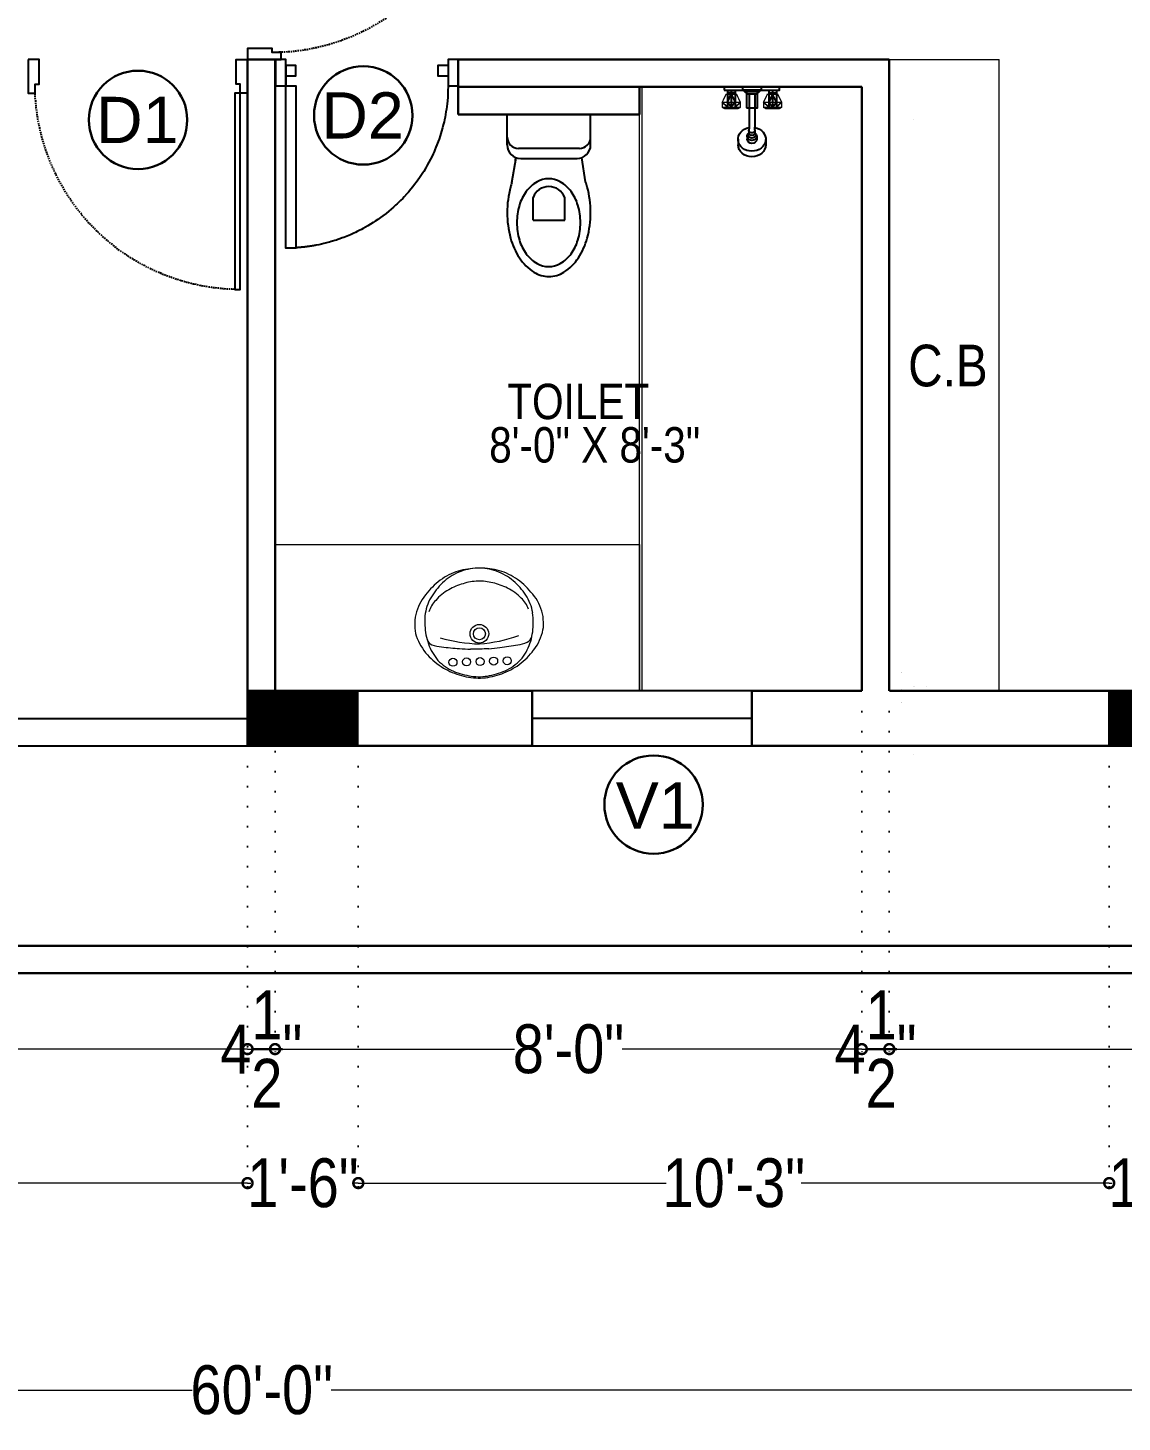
# Model space of a CAD drawing. Extents: x -454308 to 890911, y -14103 to 1343694.
# Drawn here: x 199046.3 to 199225.5, y 661633.4 to 661861.8 of the extents above; entities that cross this region are included whole.
import ezdxf

# ---------------------------------------------------------------- set-up
doc = ezdxf.new("R2010")
doc.units = 0
doc.header["$MEASUREMENT"] = 0
doc.header["$PDMODE"] = 32
doc.linetypes.add('DOT2', pattern=[3.175, 0, -3.175])
for name, color, linetype in [('A-Door', 144, 'Continuous'), ('cup', 126, 'Continuous'), ('ELE', 7, 'Continuous'), ('FURN', 250, 'Continuous'), ('FURNITURE', 250, 'Continuous')]:
    doc.layers.add(name, color=color, linetype=linetype)
for name, color, linetype, lineweight in [('A-Wall', 7, 'Continuous', 30), ('AR- Dim', 159, 'Continuous', 9), ('HATCH', 8, 'Continuous', 20), ('Layer3', 170, 'Continuous', 13), ('P-SANIT', 53, 'Continuous', 9), ('sill', 32, 'Continuous', 25), ('Text', 55, 'Continuous', 25), ('TILE', 252, 'Continuous', 0), ('WINDOW', 147, 'Continuous', 25)]:
    doc.layers.add(name, color=color, linetype=linetype, lineweight=lineweight)
doc.styles.add('AA_03.50', font='ARIALN.TTF', dxfattribs={"height": 8})
doc.styles.add('jag', font='arial.ttf')
doc.styles.get("Standard").update_dxf_attribs({"font": 'stylu.ttf', "height": 7})
doc.dimstyles.new('AA_03.50', dxfattribs={"dimtxt": 9, "dimasz": 3.25, "dimexe": 1.75, "dimexo": 3.375, "dimgap": 0.09, "dimtad": 0, "dimdec": 0, "dimzin": 3, "dimdsep": 46, "dimlunit": 4, "dimtxsty": 'AA_03.50', "dimblk": 'DOTSMALL', "dimcen": 0.09, "dimclre": 7, "dimadec": 0, "dimazin": 0, "dimtfac": 1, "dimtdec": 0, "dimtofl": 0, "dimtmove": 0, "dimatfit": 3, "dimfxl": 1, "dimtolj": 1, "dimtzin": 0, "dimlwd": -1, "dimarcsym": 0})

# ---------------------------------------------------------------- blocks, each defined once
blk = doc.blocks.new('EGVSVS')
at = {"layer": 'A-Wall'}
h = blk.add_hatch(dxfattribs=at)
h.set_pattern_fill('ANSI31', color=256, style=0)
h.set_pattern_definition([(45, (0, 0), (-0.088388347648, 0.088388347648), [])])
h.paths.add_polyline_path([(188258.49, 672097.51), (188258.49, 672106.51), (188240.49, 672106.51), (188240.49, 672097.51)])
blk.add_lwpolyline([(188240.49, 672106.51), (188258.49, 672106.51), (188258.49, 672097.51), (188240.49, 672097.51)], close=True, dxfattribs=at)
blk = doc.blocks.new('s')
for p, q in [((59167.8, 41466.4), (59167.8, 41456.4)), ((59235.8, 41456.4), (59167.8, 41456.4)), ((59167.8, 41456.4), (59184.8, 41441.4)), ((59235.8, 41456.4), (59218.8, 41441.4)), ((59235.8, 41466.4), (59235.8, 41456.4)), ((59218.8, 41441.4), (59184.8, 41441.4)), ((59191.8, 41441.4), (59191.8, 41320.6)), ((59211.8, 41441.4), (59211.8, 41320.6)), ((59190.8, 41309.8), (59190.8, 41301)), ((59212.8, 41309.8), (59212.8, 41301)), ((59151.8, 41277.4), (59151.8, 41257.2)), ((59184.3, 41288.4), (59184.3, 41277.4)), ((59219.3, 41288.4), (59219.3, 41277.4)), ((59251.8, 41277.4), (59251.8, 41257.2))]:
    blk.add_line(p, q)
for centre, start, end in [((59141.8, 41320.6), 349.3898, 0), ((59261.8, 41320.6), 180, 190.6102)]:
    blk.add_arc(centre, 50, start, end)
for centre, major_axis, ratio, start_param, end_param in [((59201.8, 41277.4), (50, 0), 0.866025, 1.772154, 7.652624), ((59201.8, 41288.4), (17.5, 0), 0.866025, 2.351309, 7.073469), ((59201.8, 41293.4), (14, 0), 0.866025, 2.474568, 6.95021), ((59201.8, 41309.8), (11, 0), 0.875834, 2.978972, 6.445806), ((59201.8, 41301), (11, 0), 0.875834, 3.141593, 6.283185), ((59201.8, 41257.2), (50, 0), 0.866025, 3.141593, 6.283185), ((59201.8, 41277.4), (17.5, 0), 0.866025, 3.141593, 6.283185)]:
    blk.add_ellipse(centre, major_axis=major_axis, ratio=ratio, start_param=start_param, end_param=end_param)
blk = doc.blocks.new('SHOWER MIXER-P')
for p, q in [((-15, -17), (-15, -12)), ((15, -17), (15, -12))]:
    blk.add_line(p, q)
for points in [[(-100, -12), (100, -12), (100, 0), (-100, 0)], [(-20, -75), (20, -75), (20, -17), (-20, -17)]]:
    blk.add_lwpolyline(points, close=True)
blk = doc.blocks.new('EREWRRWE')
at = {"layer": 'FURNITURE'}
for p, q in [((158119.89, 672801.88), (158119.89, 672799.09)), ((158120.52, 672801.88), (158120.52, 672799.09)), ((158121.15, 672801.88), (158121.15, 672799.09)), ((158126.65, 672801.88), (158126.65, 672799.09)), ((158127.28, 672801.88), (158127.28, 672799.09)), ((158127.91, 672801.88), (158127.91, 672799.09)), ((158119.89, 672799.09), (158119.04, 672799.93)), ((158121.15, 672801.46), (158119.89, 672801.46)), ((158119.89, 672799.93), (158120.52, 672801.24)), ((158120.52, 672799.09), (158119.89, 672799.93)), ((158120.52, 672801.24), (158121.15, 672799.93)), ((158121.15, 672799.93), (158120.52, 672799.09)), ((158121.15, 672799.09), (158122, 672799.93)), ((158126.65, 672799.09), (158125.8, 672799.93)), ((158126.65, 672801.46), (158127.91, 672801.46)), ((158127.28, 672801.24), (158126.65, 672799.93)), ((158126.65, 672799.93), (158127.28, 672799.09)), ((158127.91, 672799.93), (158127.28, 672801.24)), ((158127.28, 672799.09), (158127.91, 672799.93)), ((158127.91, 672799.09), (158128.76, 672799.93))]:
    blk.add_line(p, q, dxfattribs=at)
at = {"layer": 'FURNITURE', "const_width": 0.215}
for points in [[(158119.04, 672799.09), (158119.41, 672798.88), (158121.63, 672798.88), (158122, 672799.09), (158122, 672799.93), (158121.37, 672801.24), (158119.67, 672801.24), (158119.04, 672799.93)], [(158128.76, 672799.09), (158128.39, 672798.88), (158126.17, 672798.88), (158125.8, 672799.09), (158125.8, 672799.93), (158126.43, 672801.24), (158128.13, 672801.24), (158128.76, 672799.93)]]:
    blk.add_lwpolyline(points, close=True, dxfattribs=at)
for points in [[(158122, 672799.93), (158119.04, 672799.93)], [(158125.8, 672799.93), (158128.76, 672799.93)], [(158122, 672799.09), (158119.04, 672799.09)], [(158125.8, 672799.09), (158128.76, 672799.09)]]:
    blk.add_lwpolyline(points, dxfattribs=at)
at = {"layer": 'FURNITURE', "xscale": 0.0452994030559635, "yscale": 0.0452994030559635, "zscale": 0.0452994030559635}
blk.add_blockref('SHOWER MIXER-P', (158123.9, 672802.42), dxfattribs=at)
at = {"layer": 'FURNITURE', "extrusion": (0, 0, -1), "xscale": 0.0452994030559635, "yscale": 0.0452994030559635, "zscale": -0.0452994030559635}
blk.add_blockref('s', (-160805.7, 670924.02), dxfattribs=at)
blk = doc.blocks.new('OVALIN PLANTA Nº 2')
at = {"layer": 'P-SANIT'}
for centre, radius in [((-0.1016, -0.162), 0.015), ((-0.0508, -0.162), 0.015), ((0, -0.162), 0.015), ((0.0508, -0.162), 0.015), ((0.1016, -0.162), 0.015), ((0, -0.266), 0.035), ((0, -0.266), 0.0225)]:
    blk.add_circle(centre, radius, dxfattribs=at)
for centre, radius, start, end in [((0.0034, -0.345), 0.2451, 90.7986, 107.628), ((-0.0034, -0.345), 0.2451, 72.372, 89.2014), ((0.0314, -0.3937), 0.3041, 123.9103, 138.5833), ((-0.0092, -0.3099), 0.2037, 116.7862, 136.849), ((0.0162, -0.3992), 0.3006, 106.8214, 120.9058), ((0.0169, -0.399), 0.2954, 99.9925, 113.5157), ((0.0087, -0.4019), 0.297, 91.669, 98.331), ((-0.0087, -0.4019), 0.297, 81.669, 88.331), ((-0.0169, -0.399), 0.2954, 66.4843, 80.0075), ((-0.0162, -0.3992), 0.3006, 59.0942, 73.1786), ((0.0092, -0.3099), 0.2037, 43.151, 63.2138), ((-0.0314, -0.3937), 0.3041, 41.4167, 56.0897), ((-0.0417, -0.3252), 0.2039, 139.4152, 162.642), ((0.0027, -0.2979), 0.2049, 141.5769, 161.5925), ((-0.0021, -0.8268), 0.6186, 92.9716, 96.8438), ((-0.0269, 0.1154), 0.3245, 268.7043, 274.7481), ((0.0269, 0.1154), 0.3245, 265.2519, 271.2957), ((0.0021, -0.8268), 0.6186, 83.1562, 87.0284), ((-0.0027, -0.2979), 0.2049, 18.4075, 38.4231), ((0.0417, -0.3252), 0.2039, 17.358, 40.5848), ((0.0391, -0.3064), 0.2422, 162.407, 179.1897), ((-0.1674, -0.2578), 0.03, 111.7839, 166.7564), ((-0.1217, -0.3722), 0.1532, 97.9638, 111.7839), ((0.0328, -0.8211), 0.594, 93.1697, 107.6655), ((0.0716, -1.7537), 1.5482, 95.4652, 97.9638), ((-0.0328, -0.8211), 0.594, 72.3345, 86.8303), ((-0.0716, -1.7537), 1.5482, 82.0362, 84.5348), ((0.1217, -0.3722), 0.1532, 68.2161, 82.0362), ((0.1674, -0.2578), 0.03, 13.2436, 68.2161), ((-0.0391, -0.3064), 0.2422, 0.8103, 17.593), ((-0.1344, -0.2962), 0.1068, 162.642, 183.6576), ((-0.1066, -0.3091), 0.1345, 177.3925, 195.3301), ((-0.0279, -0.3153), 0.1755, 175.9697, 187.6164), ((0.0279, -0.3153), 0.1755, 352.3836, 4.0303), ((0.1344, -0.2962), 0.1068, 356.3424, 17.358), ((0.1066, -0.3091), 0.1345, 344.6699, 2.6075), ((-0.0596, -0.2962), 0.1833, 195.3301, 221.2175), ((-0.0259, -0.3151), 0.1776, 187.6164, 210.8024), ((-0.0995, -0.3288), 0.0902, 195.555, 227.7101), ((0.0995, -0.3288), 0.0902, 312.2899, 344.445), ((0.0259, -0.3151), 0.1776, 329.1976, 352.3836), ((0.0596, -0.2962), 0.1833, 318.7825, 344.6699), ((0.0069, -0.2583), 0.2587, 217.8305, 235.1979), ((0.0739, -0.241), 0.3015, 213.186, 226.814), ((-0.031, -0.2788), 0.1741, 222.0906, 243.055), ((0.031, -0.2788), 0.1741, 296.945, 317.9094), ((-0.0739, -0.241), 0.3015, 313.186, 326.814), ((-0.0069, -0.2583), 0.2587, 304.8021, 322.1695), ((0.0049, -0.306), 0.2069, 228.423, 248.4383), ((-0.01, -0.258), 0.2024, 240.4039, 257.0248), ((-0.0057, -0.3022), 0.1609, 252.0048, 272.03), ((0.0057, -0.3022), 0.1609, 267.97, 287.9952), ((0.01, -0.258), 0.2024, 282.9752, 299.5961), ((-0.0049, -0.306), 0.2069, 291.5617, 311.577), ((-0.0155, -0.2956), 0.2153, 234.441, 254.5665), ((0, -0.2078), 0.3042, 256.1489, 270.0051), ((0.0028, -0.3035), 0.2085, 249.2189, 269.2227), ((-0.0028, -0.3035), 0.2085, 270.7773, 290.7811), ((0, -0.2078), 0.3042, 269.9949, 283.8511), ((0.0155, -0.2956), 0.2153, 285.4335, 305.559)]:
    blk.add_arc(centre, radius, start, end, dxfattribs=at)
blk = doc.blocks.new('eeee')
at = {"layer": 'A-Door'}
for points in [[(165919.2, 672860.67), (165924.71, 672860.67), (165924.71, 672859.48), (165923.23, 672859.48), (165923.23, 672858.78), (165919.2, 672858.78), (165919.2, 672860.67)], [(165924.71, 672859.48), (165924.71, 672858.61), (165956.88, 672858.61), (165956.88, 672859.48), (165924.71, 672859.48)], [(165956.76, 672856.72), (165956.76, 672856.68), (165956.72, 672856.48)], [(165956.8, 672857.09), (165956.76, 672856.85)], [(165956.8, 672857.83), (165956.8, 672857.59)], [(165956.8, 672857.46), (165956.8, 672857.22)], [(165956.88, 672858.61), (165956.84, 672858.33)], [(165956.84, 672858.2), (165956.84, 672858)], [(165956.51, 672854.5), (165956.47, 672854.26)], [(165956.55, 672854.87), (165956.55, 672854.79), (165956.51, 672854.63)], [(165956.64, 672855.61), (165956.6, 672855.37)], [(165956.6, 672855.24), (165956.6, 672855)], [(165956.68, 672855.98), (165956.68, 672855.74)], [(165956.72, 672856.35), (165956.72, 672856.11)], [(165956.06, 672852.28), (165956.02, 672852.04)], [(165956.18, 672852.65), (165956.1, 672852.41)], [(165956.27, 672853.02), (165956.23, 672852.86), (165956.18, 672852.78)], [(165956.31, 672853.39), (165956.27, 672853.15)], [(165956.39, 672853.76), (165956.35, 672853.52)], [(165956.43, 672854.13), (165956.39, 672853.89)], [(165955.44, 672849.78), (165955.36, 672849.53)], [(165955.53, 672850.11), (165955.44, 672849.86)], [(165955.65, 672850.48), (165955.57, 672850.23)], [(165955.77, 672850.81), (165955.65, 672850.6)], [(165955.86, 672851.18), (165955.77, 672851.01), (165955.77, 672850.93)], [(165955.94, 672851.55), (165955.86, 672851.3)], [(165956.02, 672851.91), (165955.98, 672851.67)], [(165954.71, 672847.64), (165954.62, 672847.39)], [(165954.83, 672847.97), (165954.75, 672847.76)], [(165954.95, 672848.34), (165954.87, 672848.09)], [(165955.08, 672848.71), (165955.03, 672848.46)], [(165955.24, 672849.04), (165955.12, 672848.83)], [(165955.32, 672849.41), (165955.24, 672849.16), (165955.24, 672849.12)], [(165953.68, 672845.22), (165953.6, 672845.01)], [(165953.84, 672845.55), (165953.76, 672845.34)], [(165954.01, 672845.87), (165953.92, 672845.63)], [(165954.17, 672846.24), (165954.05, 672846)], [(165954.29, 672846.61), (165954.17, 672846.37)], [(165954.46, 672846.9), (165954.34, 672846.7)], [(165954.58, 672847.27), (165954.5, 672847.02)], [(165952.49, 672842.91), (165952.36, 672842.67)], [(165952.69, 672843.2), (165952.57, 672843)], [(165952.86, 672843.53), (165952.73, 672843.33)], [(165953.02, 672843.86), (165953.02, 672843.86), (165952.9, 672843.65)], [(165953.23, 672844.19), (165953.1, 672843.98)], [(165953.35, 672844.52), (165953.23, 672844.31)], [(165953.55, 672844.89), (165953.43, 672844.64)], [(165951.09, 672840.65), (165951.05, 672840.53), (165950.97, 672840.45)], [(165951.34, 672840.98), (165951.17, 672840.78)], [(165951.54, 672841.27), (165951.38, 672841.07)], [(165951.75, 672841.6), (165951.58, 672841.39)], [(165951.91, 672841.93), (165951.79, 672841.72)], [(165952.12, 672842.26), (165952.08, 672842.18), (165951.99, 672842.01)], [(165952.28, 672842.59), (165952.16, 672842.34)], [(165949.53, 672838.56), (165949.4, 672838.35)], [(165949.77, 672838.85), (165949.61, 672838.64)], [(165950.02, 672839.13), (165949.94, 672838.97), (165949.86, 672838.93)], [(165950.27, 672839.42), (165950.1, 672839.22)], [(165950.47, 672839.71), (165950.31, 672839.5)], [(165950.68, 672840.04), (165950.55, 672839.83)], [(165950.88, 672840.37), (165950.76, 672840.16)], [(165947.31, 672836.01), (165947.14, 672835.81)], [(165947.6, 672836.3), (165947.39, 672836.09)], [(165947.84, 672836.55), (165947.68, 672836.38)], [(165948.09, 672836.83), (165947.92, 672836.67)], [(165948.38, 672837.12), (165948.17, 672836.91)], [(165948.58, 672837.41), (165948.46, 672837.2)], [(165948.83, 672837.7), (165948.66, 672837.49)], [(165949.08, 672837.94), (165948.91, 672837.78)], [(165949.32, 672838.23), (165949.16, 672838.07)], [(165945.13, 672833.96), (165944.97, 672833.79)], [(165945.42, 672834.24), (165945.25, 672834.04)], [(165945.71, 672834.45), (165945.5, 672834.28)], [(165945.99, 672834.7), (165945.83, 672834.53)], [(165946.24, 672834.98), (165946.08, 672834.78)], [(165946.53, 672835.23), (165946.36, 672835.07)], [(165946.77, 672835.52), (165946.61, 672835.31)], [(165947.06, 672835.72), (165946.9, 672835.6)], [(165941.88, 672831.49), (165941.68, 672831.33)], [(165942.17, 672831.7), (165941.97, 672831.57)], [(165942.46, 672831.9), (165942.25, 672831.78)], [(165942.79, 672832.11), (165942.58, 672831.98)], [(165943.08, 672832.31), (165943.03, 672832.27), (165942.87, 672832.19)], [(165943.4, 672832.56), (165943.2, 672832.44)], [(165943.69, 672832.76), (165943.49, 672832.64)], [(165943.98, 672833.01), (165943.81, 672832.85)], [(165944.27, 672833.26), (165944.1, 672833.09)], [(165944.55, 672833.5), (165944.55, 672833.46), (165944.39, 672833.34)], [(165944.88, 672833.71), (165944.68, 672833.55)], [(165937.98, 672829.27), (165937.73, 672829.15)], [(165938.31, 672829.39), (165938.1, 672829.31), (165938.1, 672829.27)], [(165938.64, 672829.6), (165938.43, 672829.48)], [(165938.97, 672829.76), (165938.76, 672829.64)], [(165939.29, 672829.93), (165939.05, 672829.81)], [(165939.62, 672830.09), (165939.42, 672830.01)], [(165939.95, 672830.3), (165939.79, 672830.22), (165939.75, 672830.18)], [(165940.28, 672830.5), (165940.08, 672830.34)], [(165940.61, 672830.67), (165940.4, 672830.55)], [(165940.94, 672830.87), (165940.69, 672830.75)], [(165941.23, 672831.08), (165941.02, 672830.96)], [(165941.55, 672831.28), (165941.47, 672831.2), (165941.35, 672831.16)], [(165931.65, 672826.93), (165931.4, 672826.85)], [(165932.02, 672827.01), (165931.77, 672826.93)], [(165932.39, 672827.13), (165932.14, 672827.05)], [(165932.72, 672827.22), (165932.51, 672827.13)], [(165933.09, 672827.34), (165932.84, 672827.26)], [(165933.46, 672827.46), (165933.21, 672827.38)], [(165933.79, 672827.59), (165933.58, 672827.46)], [(165934.16, 672827.67), (165933.91, 672827.59)], [(165934.53, 672827.79), (165934.28, 672827.71)], [(165934.86, 672827.91), (165934.61, 672827.83)], [(165935.23, 672828.08), (165934.98, 672828)], [(165935.55, 672828.2), (165935.35, 672828.12)], [(165935.92, 672828.33), (165935.68, 672828.24)], [(165936.25, 672828.45), (165936.05, 672828.37)], [(165936.62, 672828.61), (165936.38, 672828.53)], [(165936.95, 672828.78), (165936.75, 672828.65)], [(165937.28, 672828.94), (165937.03, 672828.86)], [(165937.61, 672829.07), (165937.4, 672828.98)], [(165919.2, 672824.71), (165924.71, 672824.71), (165924.71, 672825.86), (165923.23, 672825.86), (165923.23, 672826.52), (165919.2, 672826.52), (165919.2, 672824.71)], [(165923.51, 672825.86), (165923.23, 672825.86)], [(165923.88, 672825.86), (165923.64, 672825.86)], [(165924.25, 672825.9), (165924.01, 672825.86)], [(165924.62, 672825.9), (165924.38, 672825.9)], [(165924.99, 672825.9), (165924.75, 672825.9)], [(165925.36, 672825.9), (165925.16, 672825.9), (165925.12, 672825.9)], [(165925.73, 672825.94), (165925.53, 672825.9)], [(165926.14, 672825.98), (165925.86, 672825.98)], [(165926.47, 672825.98), (165926.27, 672825.98)], [(165926.88, 672826.02), (165926.6, 672826.02)], [(165927.21, 672826.11), (165927.09, 672826.07), (165927.01, 672826.07)], [(165927.62, 672826.15), (165927.38, 672826.11)], [(165927.99, 672826.19), (165927.75, 672826.15)], [(165928.36, 672826.23), (165928.12, 672826.19)], [(165928.73, 672826.31), (165928.49, 672826.27)], [(165929.1, 672826.35), (165928.98, 672826.31), (165928.86, 672826.31)], [(165929.43, 672826.44), (165929.23, 672826.39)], [(165929.84, 672826.52), (165929.6, 672826.44)], [(165930.17, 672826.6), (165929.97, 672826.52)], [(165930.58, 672826.64), (165930.29, 672826.64)], [(165930.91, 672826.72), (165930.87, 672826.72), (165930.71, 672826.68)], [(165931.28, 672826.85), (165931.03, 672826.76)]]:
    blk.add_lwpolyline(points, dxfattribs=at)
blk = doc.blocks.new('qwewerer')
at = {"layer": 'ELE', "color": 30}
for p, q in [((5777.8647, -153.8252), (5777.8647, -153.9319)), ((5778.0138, -153.8252), (5778.0138, -153.9319)), ((5777.7955, -154.1632), (5778.083, -154.1632)), ((5778.0724, -154.1163), (5777.8062, -154.1163)), ((5777.7423, -154.1802), (5777.7423, -154.3243)), ((5778.1363, -154.1802), (5778.1363, -154.3243)), ((5778.1363, -154.3243), (5777.7423, -154.3243))]:
    blk.add_line(p, q, dxfattribs=at)
for points in [[(5777.9393, -153.5586, 0.142494), (5777.8688, -153.5791, 0.10717), (5777.8, -153.6472, 0.078641), (5777.7582, -153.7405, 0.066012), (5777.7423, -153.8609, 0.066012), (5777.7582, -153.9814, 0.019964), (5777.766, -154.0063, 0.10717)], [(5778.1136, -154.0031, 0.017373), (5778.1203, -153.9814, 0.066012), (5778.1363, -153.8609, 0.066012), (5778.1203, -153.7405, 0.078641), (5778.0786, -153.6472, 0.10717), (5778.0098, -153.5791, 0.142494), (5777.9393, -153.5586, 0.142494)]]:
    blk.add_lwpolyline(points, format="xyb", dxfattribs=at)
blk.add_lwpolyline([(5777.9404, -153.6057, 0.130744), (5777.8857, -153.6203, 0.106529), (5777.8342, -153.6665, 0.083979), (5777.8023, -153.7312, 0.07291), (5777.7903, -153.8133, 0.07291), (5777.8023, -153.8954, 0.083979), (5777.8342, -153.9601, 0.106529), (5777.8857, -154.0063, 0.130744), (5777.9404, -154.0209, 0.130744), (5777.9952, -154.0063, 0.106529), (5778.0466, -153.9601, 0.083979), (5778.0785, -153.8954, 0.07291), (5778.0906, -153.8133, 0.07291), (5778.0785, -153.7312, 0.083979), (5778.0466, -153.6665, 0.106529), (5777.9952, -153.6203, 0.130744)], format="xyb", close=True, dxfattribs=at)
for points in [[(5778.0138, -153.8252), (5777.8647, -153.8252)], [(5777.766, -154.0063), (5777.7846, -154.1201)], [(5778.1136, -154.0031), (5778.0941, -154.1201)]]:
    blk.add_lwpolyline(points, dxfattribs=at)
for centre, radius, start, end in [((5777.9393, -153.9044), 0.0794, 200.22558, 339.77442), ((5777.8062, -154.1802), 0.0639, 90, 180), ((5777.7955, -154.2165), 0.0532, 90, 180), ((5778.0724, -154.1802), 0.0639, 0, 90), ((5778.083, -154.2165), 0.0532, 0, 90)]:
    blk.add_arc(centre, radius, start, end, dxfattribs=at)
at = {"layer": 'TILE', "linetype": 'Continuous', "lineweight": 5}
for p, q in [((5777.8787, -153.9551), (5777.8787, -153.9559)), ((5778.0984, -154.0945), (5778.0984, -154.1148))]:
    blk.add_line(p, q, dxfattribs=at)
blk = doc.blocks.new('_DotSmall')
at = {"color": 0, "linetype": 'ByBlock', "const_width": 0.5}
blk.add_lwpolyline([(-0.0625, 0, 1), (0.0625, 0, 1)], format="xyb", close=True, dxfattribs=at)
blk = doc.blocks.new('*D242')
at = {"layer": 'AR- Dim', "color": 7, "linetype": 'DOT2', "lineweight": -2, "transparency": 16777216}
for p, q in [((198917.77, 661854.79), (198917.77, 661692.74)), ((199082.23, 661740.79), (199082.23, 661692.74))]:
    blk.add_line(p, q, dxfattribs=at)
at = {"layer": 'AR- Dim', "color": 0, "transparency": 16777216}
for p, q in [((198917.77, 661694.49), (198986.54, 661694.49)), ((199082.23, 661694.49), (199013.46, 661694.49))]:
    blk.add_line(p, q, dxfattribs=at)
at = {"layer": 'DEFPOINTS', "color": 0, "lineweight": 30, "transparency": 16777216}
for p in [(198917.77, 661858.16), (199082.23, 661744.16), (199082.23, 661694.49)]:
    blk.add_point(p, dxfattribs=at)
at = {"layer": 'AR- Dim', "color": 0, "transparency": 16777216, "xscale": 3.25, "yscale": 3.25, "zscale": 3.25, "rotation": 180}
blk.add_blockref('_DotSmall', (198917.77, 661694.49), dxfattribs=at)
at = {"layer": 'AR- Dim', "color": 0, "transparency": 16777216, "xscale": 3.25, "yscale": 3.25, "zscale": 3.25}
blk.add_blockref('_DotSmall', (199082.23, 661694.49), dxfattribs=at)
at = {"layer": 'AR- Dim', "color": 0, "lineweight": 30, "transparency": 16777216, "insert": (199000, 661694.49), "char_height": 8, "attachment_point": 5, "style": 'AA_03.50'}
blk.add_mtext('\\A1;13\'-8{\\H1.000000x;\\S1/2;}"', dxfattribs=at)
blk = doc.blocks.new('*D243')
at = {"layer": 'AR- Dim', "color": 7, "linetype": 'DOT2', "lineweight": -2, "transparency": 16777216}
for p, q in [((199086.73, 661749.79), (199086.73, 661692.74)), ((199082.23, 661740.79), (199082.23, 661692.74))]:
    blk.add_line(p, q, dxfattribs=at)
at = {"layer": 'AR- Dim', "color": 0, "transparency": 16777216}
blk.add_line((199082.23, 661694.49), (199086.73, 661694.49), dxfattribs=at)
at = {"layer": 'DEFPOINTS', "color": 0, "lineweight": 30, "transparency": 16777216}
for p in [(199086.73, 661753.16), (199082.23, 661744.16), (199086.73, 661694.49)]:
    blk.add_point(p, dxfattribs=at)
at = {"layer": 'AR- Dim', "color": 0, "transparency": 16777216, "xscale": 3.25, "yscale": 3.25, "zscale": 3.25, "rotation": 180}
blk.add_blockref('_DotSmall', (199082.23, 661694.49), dxfattribs=at)
at = {"layer": 'AR- Dim', "color": 0, "transparency": 16777216, "xscale": 3.25, "yscale": 3.25, "zscale": 3.25}
blk.add_blockref('_DotSmall', (199086.73, 661694.49), dxfattribs=at)
at = {"layer": 'AR- Dim', "color": 0, "lineweight": 30, "transparency": 16777216, "insert": (199084.48, 661694.49), "char_height": 8, "attachment_point": 5, "style": 'AA_03.50'}
blk.add_mtext('\\A1;4{\\H1.000000x;\\S1/2;}"', dxfattribs=at)
blk = doc.blocks.new('*D244')
at = {"layer": 'AR- Dim', "color": 7, "linetype": 'DOT2', "lineweight": -2, "transparency": 16777216}
for p, q in [((199086.73, 661749.79), (199086.73, 661692.74)), ((199182.84, 661749.79), (199182.84, 661692.74))]:
    blk.add_line(p, q, dxfattribs=at)
at = {"layer": 'AR- Dim', "color": 0, "transparency": 16777216}
for p, q in [((199086.73, 661694.49), (199125.97, 661694.49)), ((199182.84, 661694.49), (199143.61, 661694.49))]:
    blk.add_line(p, q, dxfattribs=at)
at = {"layer": 'DEFPOINTS', "color": 0, "lineweight": 30, "transparency": 16777216}
for p in [(199086.73, 661753.16), (199182.84, 661753.16), (199182.84, 661694.49)]:
    blk.add_point(p, dxfattribs=at)
at = {"layer": 'AR- Dim', "color": 0, "transparency": 16777216, "xscale": 3.25, "yscale": 3.25, "zscale": 3.25, "rotation": 180}
blk.add_blockref('_DotSmall', (199086.73, 661694.49), dxfattribs=at)
at = {"layer": 'AR- Dim', "color": 0, "transparency": 16777216, "xscale": 3.25, "yscale": 3.25, "zscale": 3.25}
blk.add_blockref('_DotSmall', (199182.84, 661694.49), dxfattribs=at)
at = {"layer": 'AR- Dim', "color": 0, "lineweight": 30, "transparency": 16777216, "insert": (199134.79, 661694.49), "char_height": 8, "attachment_point": 5, "style": 'AA_03.50'}
blk.add_mtext('\\A1;8\'-0"', dxfattribs=at)
blk = doc.blocks.new('*D245')
at = {"layer": 'AR- Dim', "color": 7, "linetype": 'DOT2', "lineweight": -2, "transparency": 16777216}
for p, q in [((199182.84, 661749.79), (199182.84, 661692.74)), ((199187.34, 661749.79), (199187.34, 661692.74))]:
    blk.add_line(p, q, dxfattribs=at)
at = {"layer": 'AR- Dim', "color": 0, "transparency": 16777216}
blk.add_line((199182.84, 661694.49), (199187.34, 661694.49), dxfattribs=at)
at = {"layer": 'DEFPOINTS', "color": 0, "lineweight": 30, "transparency": 16777216}
for p in [(199182.84, 661753.16), (199187.34, 661753.16), (199187.34, 661694.49)]:
    blk.add_point(p, dxfattribs=at)
at = {"layer": 'AR- Dim', "color": 0, "transparency": 16777216, "xscale": 3.25, "yscale": 3.25, "zscale": 3.25, "rotation": 180}
blk.add_blockref('_DotSmall', (199182.84, 661694.49), dxfattribs=at)
at = {"layer": 'AR- Dim', "color": 0, "transparency": 16777216, "xscale": 3.25, "yscale": 3.25, "zscale": 3.25}
blk.add_blockref('_DotSmall', (199187.34, 661694.49), dxfattribs=at)
at = {"layer": 'AR- Dim', "color": 0, "lineweight": 30, "transparency": 16777216, "insert": (199185.09, 661694.49), "char_height": 8, "attachment_point": 5, "style": 'AA_03.50'}
blk.add_mtext('\\A1;4{\\H1.000000x;\\S1/2;}"', dxfattribs=at)
blk = doc.blocks.new('*D246')
at = {"layer": 'AR- Dim', "color": 7, "linetype": 'DOT2', "lineweight": -2, "transparency": 16777216}
for p, q in [((199187.34, 661749.79), (199187.34, 661692.74)), ((199352.18, 661749.79), (199352.18, 661692.74))]:
    blk.add_line(p, q, dxfattribs=at)
at = {"layer": 'AR- Dim', "color": 0, "transparency": 16777216}
for p, q in [((199187.34, 661694.49), (199258.7, 661694.49)), ((199352.18, 661694.49), (199280.82, 661694.49))]:
    blk.add_line(p, q, dxfattribs=at)
at = {"layer": 'DEFPOINTS', "color": 0, "lineweight": 30, "transparency": 16777216}
for p in [(199187.34, 661753.16), (199352.18, 661753.16), (199352.18, 661694.49)]:
    blk.add_point(p, dxfattribs=at)
at = {"layer": 'AR- Dim', "color": 0, "transparency": 16777216, "xscale": 3.25, "yscale": 3.25, "zscale": 3.25, "rotation": 180}
blk.add_blockref('_DotSmall', (199187.34, 661694.49), dxfattribs=at)
at = {"layer": 'AR- Dim', "color": 0, "transparency": 16777216, "xscale": 3.25, "yscale": 3.25, "zscale": 3.25}
blk.add_blockref('_DotSmall', (199352.18, 661694.49), dxfattribs=at)
at = {"layer": 'AR- Dim', "color": 0, "lineweight": 30, "transparency": 16777216, "insert": (199269.76, 661694.49), "char_height": 8, "attachment_point": 5, "style": 'AA_03.50'}
blk.add_mtext('\\A1;13\'-9"', dxfattribs=at)
blk = doc.blocks.new('*D251')
at = {"layer": 'AR- Dim', "color": 7, "linetype": 'DOT2', "lineweight": -2, "transparency": 16777216}
for p, q in [((199082.23, 661740.79), (199082.23, 661670.79)), ((198733.56, 661703.56), (198733.56, 661670.79))]:
    blk.add_line(p, q, dxfattribs=at)
at = {"layer": 'AR- Dim', "color": 0, "transparency": 16777216}
for p, q in [((198733.56, 661672.54), (198894.07, 661672.54)), ((199082.23, 661672.54), (198921.72, 661672.54))]:
    blk.add_line(p, q, dxfattribs=at)
at = {"layer": 'DEFPOINTS', "color": 0, "lineweight": 30, "transparency": 16777216}
for p in [(199082.23, 661744.16), (198733.56, 661706.93), (199082.23, 661672.54)]:
    blk.add_point(p, dxfattribs=at)
at = {"layer": 'AR- Dim', "color": 0, "transparency": 16777216, "xscale": 3.25, "yscale": 3.25, "zscale": 3.25, "rotation": 180}
blk.add_blockref('_DotSmall', (198733.56, 661672.54), dxfattribs=at)
at = {"layer": 'AR- Dim', "color": 0, "transparency": 16777216, "xscale": 3.25, "yscale": 3.25, "zscale": 3.25}
blk.add_blockref('_DotSmall', (199082.23, 661672.54), dxfattribs=at)
at = {"layer": 'AR- Dim', "color": 0, "lineweight": 30, "transparency": 16777216, "insert": (198907.9, 661672.54), "char_height": 8, "attachment_point": 5, "style": 'AA_03.50'}
blk.add_mtext('\\A1;29\'-0{\\H1.000000x;\\S1/2;}"', dxfattribs=at)
blk = doc.blocks.new('*D252')
at = {"layer": 'AR- Dim', "color": 7, "linetype": 'DOT2', "lineweight": -2, "transparency": 16777216}
for p, q in [((199082.23, 661740.79), (199082.23, 661670.79)), ((199100.37, 661740.79), (199100.37, 661670.79))]:
    blk.add_line(p, q, dxfattribs=at)
at = {"layer": 'AR- Dim', "color": 0, "transparency": 16777216}
for p, q in [((199082.23, 661672.54), (199082.79, 661672.54)), ((199100.37, 661672.54), (199099.81, 661672.54))]:
    blk.add_line(p, q, dxfattribs=at)
at = {"layer": 'DEFPOINTS', "color": 0, "lineweight": 30, "transparency": 16777216}
for p in [(199082.23, 661744.16), (199100.37, 661744.16), (199100.37, 661672.54)]:
    blk.add_point(p, dxfattribs=at)
at = {"layer": 'AR- Dim', "color": 0, "transparency": 16777216, "xscale": 3.25, "yscale": 3.25, "zscale": 3.25, "rotation": 180}
blk.add_blockref('_DotSmall', (199082.23, 661672.54), dxfattribs=at)
at = {"layer": 'AR- Dim', "color": 0, "transparency": 16777216, "xscale": 3.25, "yscale": 3.25, "zscale": 3.25}
blk.add_blockref('_DotSmall', (199100.37, 661672.54), dxfattribs=at)
at = {"layer": 'AR- Dim', "color": 0, "lineweight": 30, "transparency": 16777216, "insert": (199091.3, 661672.54), "char_height": 8, "attachment_point": 5, "style": 'AA_03.50'}
blk.add_mtext('\\A1;1\'-6"', dxfattribs=at)
blk = doc.blocks.new('*D253')
at = {"layer": 'AR- Dim', "color": 7, "linetype": 'DOT2', "lineweight": -2, "transparency": 16777216}
for p, q in [((199100.37, 661740.79), (199100.37, 661670.79)), ((199223.36, 661740.79), (199223.36, 661670.79))]:
    blk.add_line(p, q, dxfattribs=at)
at = {"layer": 'AR- Dim', "color": 0, "transparency": 16777216}
for p, q in [((199100.37, 661672.54), (199150.81, 661672.54)), ((199223.36, 661672.54), (199172.93, 661672.54))]:
    blk.add_line(p, q, dxfattribs=at)
at = {"layer": 'DEFPOINTS', "color": 0, "lineweight": 30, "transparency": 16777216}
for p in [(199100.37, 661744.16), (199223.36, 661744.16), (199223.36, 661672.54)]:
    blk.add_point(p, dxfattribs=at)
at = {"layer": 'AR- Dim', "color": 0, "transparency": 16777216, "xscale": 3.25, "yscale": 3.25, "zscale": 3.25, "rotation": 180}
blk.add_blockref('_DotSmall', (199100.37, 661672.54), dxfattribs=at)
at = {"layer": 'AR- Dim', "color": 0, "transparency": 16777216, "xscale": 3.25, "yscale": 3.25, "zscale": 3.25}
blk.add_blockref('_DotSmall', (199223.36, 661672.54), dxfattribs=at)
at = {"layer": 'AR- Dim', "color": 0, "lineweight": 30, "transparency": 16777216, "insert": (199161.87, 661672.54), "char_height": 8, "attachment_point": 5, "style": 'AA_03.50'}
blk.add_mtext('\\A1;10\'-3"', dxfattribs=at)
blk = doc.blocks.new('*D254')
at = {"layer": 'AR- Dim', "color": 7, "linetype": 'DOT2', "lineweight": -2, "transparency": 16777216}
for p, q in [((199223.36, 661740.79), (199223.36, 661670.79)), ((199241.36, 661740.79), (199241.36, 661670.79))]:
    blk.add_line(p, q, dxfattribs=at)
at = {"layer": 'AR- Dim', "color": 0, "transparency": 16777216}
for p, q in [((199223.36, 661672.54), (199223.85, 661672.54)), ((199241.36, 661672.54), (199240.87, 661672.54))]:
    blk.add_line(p, q, dxfattribs=at)
at = {"layer": 'DEFPOINTS', "color": 0, "lineweight": 30, "transparency": 16777216}
for p in [(199223.36, 661744.16), (199241.36, 661744.16), (199241.36, 661672.54)]:
    blk.add_point(p, dxfattribs=at)
at = {"layer": 'AR- Dim', "color": 0, "transparency": 16777216, "xscale": 3.25, "yscale": 3.25, "zscale": 3.25, "rotation": 180}
blk.add_blockref('_DotSmall', (199223.36, 661672.54), dxfattribs=at)
at = {"layer": 'AR- Dim', "color": 0, "transparency": 16777216, "xscale": 3.25, "yscale": 3.25, "zscale": 3.25}
blk.add_blockref('_DotSmall', (199241.36, 661672.54), dxfattribs=at)
at = {"layer": 'AR- Dim', "color": 0, "lineweight": 30, "transparency": 16777216, "insert": (199232.36, 661672.54), "char_height": 8, "attachment_point": 5, "style": 'AA_03.50'}
blk.add_mtext('\\A1;1\'-6"', dxfattribs=at)
blk = doc.blocks.new('*D270')
at = {"layer": 'AR- Dim', "color": 7, "linetype": 'DOT2', "lineweight": -2, "transparency": 16777216}
for p, q in [((198724.56, 661703.56), (198724.56, 661636.88)), ((199444.53, 661703.56), (199444.53, 661636.88))]:
    blk.add_line(p, q, dxfattribs=at)
at = {"layer": 'AR- Dim', "color": 0, "transparency": 16777216}
for p, q in [((198724.56, 661638.63), (199073.16, 661638.63)), ((199444.53, 661638.63), (199095.93, 661638.63))]:
    blk.add_line(p, q, dxfattribs=at)
at = {"layer": 'DEFPOINTS', "color": 0, "lineweight": 30, "transparency": 16777216}
for p in [(198724.56, 661706.93), (199444.53, 661706.93), (199444.53, 661638.63)]:
    blk.add_point(p, dxfattribs=at)
at = {"layer": 'AR- Dim', "color": 0, "transparency": 16777216, "xscale": 3.25, "yscale": 3.25, "zscale": 3.25, "rotation": 180}
blk.add_blockref('_DotSmall', (198724.56, 661638.63), dxfattribs=at)
at = {"layer": 'AR- Dim', "color": 0, "transparency": 16777216, "xscale": 3.25, "yscale": 3.25, "zscale": 3.25}
blk.add_blockref('_DotSmall', (199444.53, 661638.63), dxfattribs=at)
at = {"layer": 'AR- Dim', "color": 0, "lineweight": 30, "transparency": 16777216, "insert": (199084.55, 661638.63), "char_height": 8, "attachment_point": 5, "style": 'AA_03.50'}
blk.add_mtext('\\A1;60\'-0"', dxfattribs=at)

msp = doc.modelspace()

# ---------------------------------------------------------------- linework, layer by layer
at = {"layer": 'A-Door'}
msp.add_lwpolyline([(199116.732, 661856.614), (199115.071, 661856.614), (199115.071, 661852.295), (199116.732, 661852.295), (199116.732, 661856.614), (199115.071, 661856.614), (199115.071, 661855.617), (199113.41, 661855.617), (199113.41, 661853.956), (199115.071, 661853.956), (199115.071, 661852.295), (199115.057, 661851.425), (199115.036, 661850.943), (199115.008, 661850.465), (199114.956, 661849.824), (199114.907, 661849.351), (199114.853, 661848.899), (199114.794, 661848.469), (199114.728, 661848.039), (199114.654, 661847.605), (199114.574, 661847.179), (199114.477, 661846.708), (199114.412, 661846.416), (199114.292, 661845.908), (199114.163, 661845.407), (199114.01, 661844.86), (199113.894, 661844.474), (199113.772, 661844.088), (199113.594, 661843.558), (199113.465, 661843.198), (199113.253, 661842.635), (199113.094, 661842.237), (199112.92, 661841.82), (199112.772, 661841.483), (199112.615, 661841.135), (199112.388, 661840.657), (199112.204, 661840.287), (199111.945, 661839.789), (199111.667, 661839.281), (199111.433, 661838.873), (199111.082, 661838.29), (199110.92, 661838.033), (199110.712, 661837.711), (199110.405, 661837.253), (199110.115, 661836.839), (199109.859, 661836.488), (199109.581, 661836.118), (199109.297, 661835.754), (199108.964, 661835.345), (199108.568, 661834.877), (199108.311, 661834.585), (199107.9, 661834.136), (199107.642, 661833.864), (199107.286, 661833.501), (199106.98, 661833.199), (199106.739, 661832.97), (199106.489, 661832.736), (199106.149, 661832.429), (199105.756, 661832.087), (199105.371, 661831.764), (199104.924, 661831.404), (199104.412, 661831.011), (199104.009, 661830.716), (199103.568, 661830.406), (199103.124, 661830.106), (199102.805, 661829.899), (199102.377, 661829.631), (199101.951, 661829.376), (199101.552, 661829.146), (199101.186, 661828.943), (199100.872, 661828.776), (199100.509, 661828.588), (199100.197, 661828.432), (199099.906, 661828.292), (199099.633, 661828.164), (199099.312, 661828.018), (199099.07, 661827.912), (199098.821, 661827.805), (199098.552, 661827.693), (199098.253, 661827.573), (199097.988, 661827.47), (199097.729, 661827.373), (199097.342, 661827.233), (199097.342, 661827.233), (199097.018, 661827.121), (199096.781, 661827.042), (199096.534, 661826.962), (199096.534, 661826.962), (199096.159, 661826.846), (199095.919, 661826.775), (199095.919, 661826.775), (199095.653, 661826.699), (199095.653, 661826.699), (199095.405, 661826.631), (199095.405, 661826.631), (199095.144, 661826.562), (199095.144, 661826.562), (199094.747, 661826.463), (199094.747, 661826.463), (199094.338, 661826.367), (199094.338, 661826.367), (199093.901, 661826.272), (199093.463, 661826.185), (199093.315, 661826.157), (199093.205, 661826.137), (199093.024, 661826.105), (199092.889, 661826.082), (199092.697, 661826.051), (199092.604, 661826.036), (199092.456, 661826.013), (199092.371, 661826.001), (199092.269, 661825.986), (199092.141, 661825.968), (199092.026, 661825.952), (199091.947, 661825.942), (199091.853, 661825.929), (199091.76, 661825.918), (199091.657, 661825.905), (199091.542, 661825.892), (199091.426, 661825.879), (199091.238, 661825.858), (199091.092, 661825.844), (199090.963, 661825.831), (199090.805, 661825.817), (199090.725, 661825.81), (199090.617, 661825.801), (199090.486, 661825.791), (199090.37, 661825.783), (199090.275, 661825.783), (199090.153, 661825.716), (199088.492, 661825.716), (199088.492, 661856.614), (199086.831, 661856.614), (199086.831, 661852.295), (199088.492, 661852.295), (199088.492, 661853.956), (199090.153, 661853.956), (199090.153, 661855.617), (199088.492, 661855.617), (199088.492, 661852.295), (199090.153, 661852.295), (199090.153, 661825.716)], dxfattribs=at)
at = {"layer": 'A-Wall'}
for p, q in [((199082.232, 661856.614), (199082.232, 661744.163)), ((199086.732, 661856.614), (199082.232, 661856.614)), ((199086.732, 661856.614), (199086.732, 661744.163)), ((199116.732, 661856.614), (199187.342, 661856.614)), ((199116.732, 661856.614), (199116.732, 661852.114)), ((199116.732, 661852.114), (199182.842, 661852.114)), ((199116.732, 661847.614), (199116.732, 661852.114)), ((199146.442, 661852.114), (199146.442, 661852.114)), ((199146.442, 661852.114), (199146.442, 661847.614)), ((199182.842, 661753.163), (199182.842, 661852.114)), ((199116.732, 661847.614), (199146.442, 661847.614)), ((199100.211, 661753.163), (199128.842, 661753.163)), ((199128.842, 661753.163), (199128.842, 661744.163)), ((199164.842, 661753.163), (199164.842, 661744.163)), ((199100.371, 661744.163), (199128.842, 661744.163))]:
    msp.add_line(p, q, dxfattribs=at)
for points in [[(199187.342, 661753.163), (199187.342, 661856.614)], [(199187.342, 661764.304), (199187.342, 661764.304)], [(199164.842, 661753.163), (199182.842, 661753.163)], [(199187.362, 661753.163), (199224.842, 661753.163)], [(199224.842, 661753.163), (199224.842, 661744.163)], [(199164.862, 661744.163), (199224.842, 661744.163)], [(198869.814, 661711.41), (199440.054, 661711.41)], [(198860.855, 661706.931), (199444.533, 661706.931)], [(199110.965, 661706.931), (199109.732, 661706.931)], [(199109.732, 661706.931), (199109.732, 661706.931)]]:
    msp.add_lwpolyline(points, dxfattribs=at)
at = {"layer": 'cup'}
for p, q in [((198913.273, 661748.663), (199082.232, 661748.663)), ((198908.773, 661744.163), (199100.371, 661744.163))]:
    msp.add_line(p, q, dxfattribs=at)
at = {"layer": 'ELE', "linetype": 'ByBlock', "lineweight": 30}
for centre in [(199064.289, 661846.715), (199101.181, 661847.457), (199148.736, 661734.54)]:
    msp.add_circle(centre, 8.062, dxfattribs=at)
at = {"layer": 'FURN'}
for points in [[(199191.369, 661846.809), (199191.369, 661846.809)], [(199189.355, 661756.126), (199189.355, 661756.126)], [(199189.376, 661756.126), (199189.376, 661756.126)], [(199189.355, 661753.455), (199189.355, 661753.455)], [(199191.369, 661753.903), (199191.369, 661753.903)], [(199191.39, 661753.903), (199191.39, 661753.903)], [(199193.383, 661753.903), (199193.383, 661753.903)], [(199193.403, 661753.903), (199193.403, 661753.903)], [(199189.355, 661751.277), (199189.355, 661751.277)], [(199189.376, 661751.277), (199189.376, 661751.277)], [(199191.369, 661742.725), (199191.369, 661742.725)]]:
    msp.add_lwpolyline(points, dxfattribs=at)
at = {"layer": 'HATCH'}
for p, q in [((199187.342, 661856.614), (199205.342, 661856.614)), ((199086.732, 661777.163), (199146.442, 661777.163)), ((199146.442, 661777.163), (199146.442, 661753.163)), ((199086.732, 661753.163), (199146.442, 661753.163))]:
    msp.add_line(p, q, dxfattribs=at)
msp.add_lwpolyline([(199205.342, 661753.163), (199205.342, 661856.614)], dxfattribs=at)
at = {"layer": 'Layer3'}
for p, q in [((199146.442, 661753.163), (199146.442, 661852.114)), ((199146.842, 661753.163), (199146.842, 661852.114))]:
    msp.add_line(p, q, dxfattribs=at)
at = {"layer": 'sill'}
for p, q in [((199164.842, 661753.163), (199128.842, 661753.163)), ((199128.842, 661744.163), (199164.842, 661744.163))]:
    msp.add_line(p, q, dxfattribs=at)
at = {"layer": 'WINDOW'}
msp.add_line((199164.842, 661748.663), (199128.842, 661748.663), dxfattribs=at)

# ---------------------------------------------------------------- block references
at = {"layer": 'A-Wall'}
for name, p in [('EREWRRWE', (41040.942, -10950.308)), ('EGVSVS', (10841.739, -10353.342)), ('EGVSVS', (10982.869, -10353.342))]:
    msp.add_blockref(name, p, dxfattribs=at)
at = {"layer": 'ELE', "xscale": 34.69827985391021, "yscale": 34.69827985391021, "zscale": 34.69827985391021, "rotation": 180}
msp.add_blockref('qwewerer', (399616.141, 656492.827), dxfattribs=at)
at = {"layer": 'P-SANIT', "xscale": 43.70907628163696, "yscale": 43.70907628163696, "zscale": 43.70907628163696, "rotation": 181.5564027205866}
msp.add_blockref('OVALIN PLANTA Nº 2', (199120.51, 661750.909), dxfattribs=at)
at = {"layer": 'WINDOW'}
msp.add_blockref('eeee', (33163.034, -10968.095), dxfattribs=at)
at = {"layer": 'WINDOW', "rotation": 270}
msp.add_blockref('eeee', (-473778.436, 827775.812), dxfattribs=at)

# ---------------------------------------------------------------- texts
at = {"layer": 'Text', "width": 212.54385, "attachment_point": 1, "style": 'jag'}
for s, insert, char_height in [('D1{\\H0.8193x; }^I', (199057.406, 661850.5), 7.57161), ('D2{\\H0.8193x; }^I', (199094.298, 661851.242), 7.57161), ('V1^I', (199142.538, 661738.191), 7.5716)]:
    msp.add_mtext(s, dxfattribs=dict(at, insert=insert, char_height=char_height))
at = {"layer": 'Text', "attachment_point": 4}
for s, insert, char_height, width in [('{\\fArial Narrow|b0|i0|c1|p15;C.B}', (199190.427, 661806.431), 6.82192, 104.30137), ('{\\fArial Narrow|b0|i0|c1|p15;TOILET}', (199124.771, 661800.553), 5.79452, 35.50685), ('{\\fArial Narrow|b0|i0|c0|p15;8\'-0" X 8\'-3"}', (199121.805, 661793.443), 5.79452, 76.93151)]:
    msp.add_mtext(s, dxfattribs=dict(at, insert=insert, char_height=char_height, width=width))

# ---------------------------------------------------------------- dimensions: what is measured, and where the dimension line sits
at = {"layer": 'AR- Dim', "lineweight": 30}
for base, p1, p2, override, picture, middle in [((199082.232, 661694.489), (198917.773, 661858.163), (199082.232, 661744.163), {"dimtxt": 8, "dimdec": 1, "dimtdec": 1, "dimtmove": 1, "dimfxl": 0.1}, '*D242', (199000.003, 661694.489)), ((199182.842, 661694.489), (199086.732, 661753.163), (199182.842, 661753.163), {"dimtxt": 8, "dimdec": 1, "dimtdec": 1, "dimtmove": 1, "dimfxl": 0.1}, '*D244', (199134.787, 661694.489)), ((199352.179, 661694.489), (199187.342, 661753.163), (199352.179, 661753.163), {"dimtxt": 8, "dimdec": 1, "dimtdec": 1, "dimtmove": 1, "dimfxl": 0.1}, '*D246', (199269.76, 661694.489)), ((199082.232, 661672.545), (198733.561, 661706.934), (199082.232, 661744.163), {"dimtxt": 8, "dimdec": 1, "dimtdec": 1, "dimtmove": 1, "dimfxl": 0.1}, '*D251', (198907.896, 661672.545)), ((199100.371, 661672.545), (199082.232, 661744.163), (199100.371, 661744.163), {"dimtxt": 8, "dimdec": 1, "dimtdec": 1, "dimtmove": 1, "dimfxl": 0.1}, '*D252', (199091.301, 661672.545)), ((199223.362, 661672.545), (199100.371, 661744.163), (199223.362, 661744.163), {"dimtxt": 8, "dimdec": 1, "dimtdec": 1, "dimtmove": 1, "dimfxl": 0.1}, '*D253', (199161.866, 661672.545)), ((199241.362, 661672.545), (199223.362, 661744.163), (199241.362, 661744.163), {"dimtxt": 8, "dimdec": 1, "dimtdec": 1, "dimtmove": 1, "dimfxl": 0.1}, '*D254', (199232.362, 661672.545)), ((199444.533, 661638.628), (198724.561, 661706.931), (199444.533, 661706.931), {"dimtxt": 8, "dimdec": 1, "dimtdec": 1, "dimfxl": 0.1}, '*D270', (199084.547, 661638.628))]:
    dim = msp.add_linear_dim(base=base, p1=p1, p2=p2, dimstyle='AA_03.50', override=override, dxfattribs=at)
    dim.commit()
    dim.dimension.update_dxf_attribs({"geometry": picture, "text_midpoint": middle})
for base, p1, p2, picture, middle in [((199086.732, 661694.489), (199082.232, 661744.163), (199086.732, 661753.163), '*D243', (199084.482, 661694.489)), ((199187.342, 661694.489), (199182.842, 661753.163), (199187.342, 661753.163), '*D245', (199185.092, 661694.489))]:
    dim = msp.add_linear_dim(base=base, p1=p1, p2=p2, dimstyle='AA_03.50', override={"dimtxt": 8, "dimdec": 1, "dimtdec": 1, "dimtmove": 1, "dimfxl": 0.1}, dxfattribs=at)
    dim.commit()
    dim.dimension.update_dxf_attribs({"geometry": picture, "text_midpoint": middle, "dimtype": 160})

doc.saveas('drawing.dxf')
